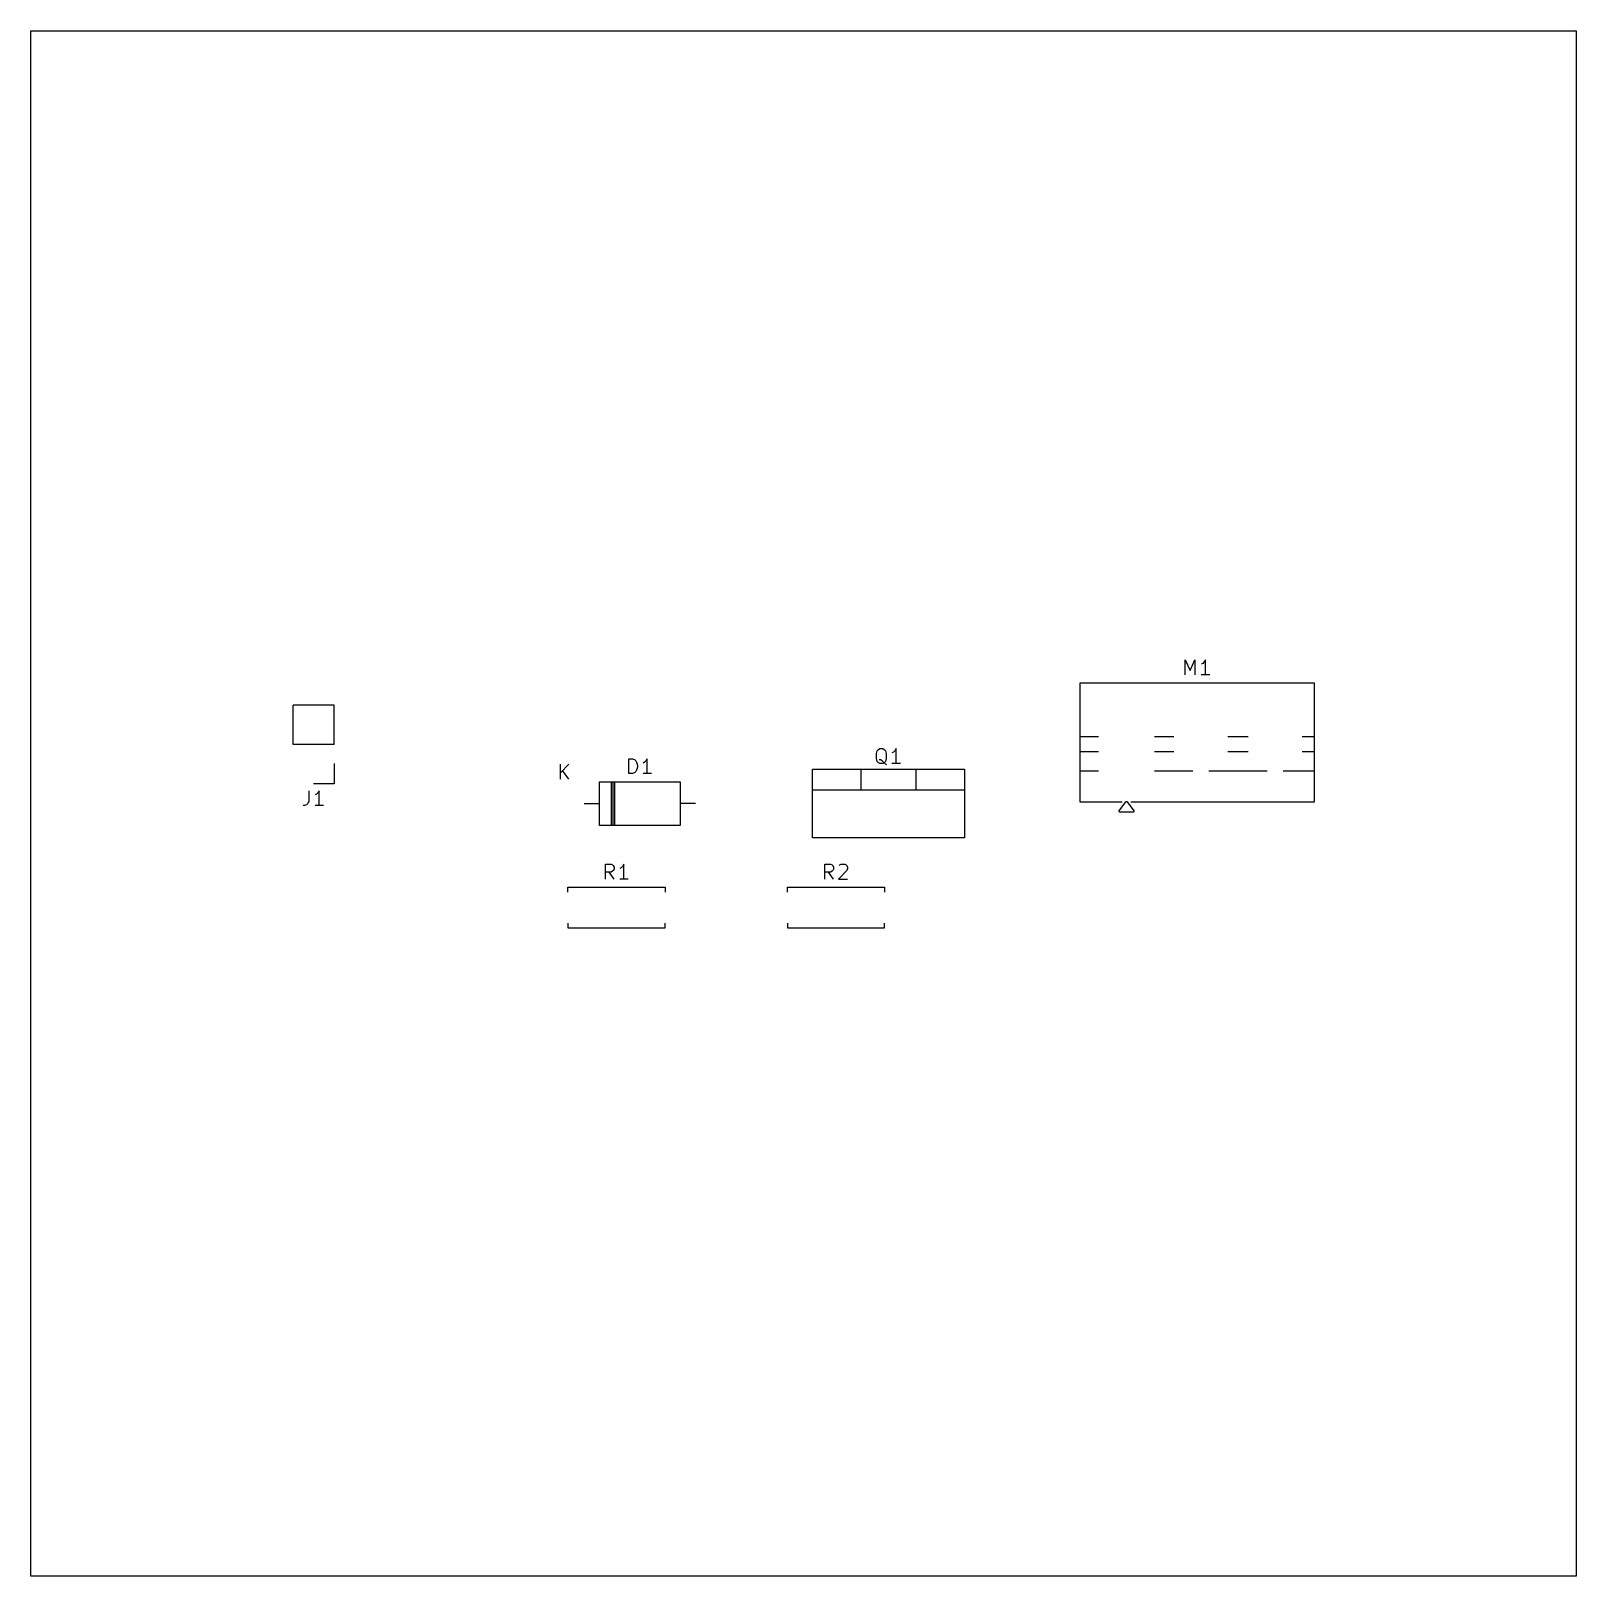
# Model space of a CAD drawing. Header units: millimetres. Extents: x 20 to 124, y -124 to -20.
import ezdxf

# ---------------------------------------------------------------- set-up
doc = ezdxf.new("R2010")
doc.units = ezdxf.units.MM
doc.layers.add('LYELLOW', color=51, linetype='CONTINUOUS')
doc.layers.add('WHITE', color=7, linetype='CONTINUOUS')

msp = doc.modelspace()

# ---------------------------------------------------------------- linework, layer by layer
at = {"layer": 'LYELLOW', "linetype": 'CONTINUOUS'}
for p, q in [((97.680476, -63.331019), (97.680476, -62.331019)), ((97.680476, -62.331019), (98.013809, -63.045304)), ((98.013809, -63.045304), (98.347142, -62.331019)), ((98.347142, -62.331019), (98.347142, -63.331019)), ((99.061428, -62.331019), (98.96619, -62.473876)), ((99.061428, -63.331019), (99.061428, -62.331019)), ((98.870952, -62.569114), (98.775714, -62.616733)), ((99.347142, -63.331019), (98.775714, -63.331019)), ((98.96619, -62.473876), (98.870952, -62.569114)), ((90.62, -63.8762), (106.36, -63.8762)), ((90.62, -71.9162), (90.62, -63.8762)), ((106.36, -63.8762), (106.36, -71.9162)), ((37.65, -68.0337), (37.65, -65.3837)), ((40.41, -65.3837), (37.65, -65.3837)), ((40.41, -68.0337), (40.41, -65.3837)), ((90.62, -67.4962), (91.86, -67.4962)), ((95.62, -67.4962), (96.928, -67.4962)), ((100.552, -67.4962), (101.928, -67.4962)), ((105.552, -67.4962), (106.36, -67.4962)), ((40.41, -68.0337), (37.65, -68.0337)), ((76.905476, -68.641852), (76.953095, -68.451376)), ((76.953095, -68.451376), (77.048333, -68.356138)), ((77.048333, -68.356138), (77.143571, -68.308519)), ((77.143571, -68.308519), (77.334047, -68.308519)), ((77.334047, -68.308519), (77.429285, -68.356138)), ((77.429285, -68.356138), (77.524523, -68.451376)), ((77.524523, -68.451376), (77.572142, -68.641852)), ((78.048333, -68.546614), (77.953095, -68.594233)), ((78.143571, -68.451376), (78.048333, -68.546614)), ((78.238809, -68.308519), (78.143571, -68.451376)), ((78.238809, -69.308519), (78.238809, -68.308519)), ((90.62, -68.4962), (91.86, -68.4962)), ((95.62, -68.4962), (96.928, -68.4962)), ((100.552, -68.4962), (101.928, -68.4962)), ((105.552, -68.4962), (106.36, -68.4962)), ((40.41, -69.3037), (40.41, -70.6837)), ((55.643095, -70.358519), (55.643095, -69.358519)), ((56.214523, -69.358519), (55.643095, -69.929947)), ((60.246905, -69.988519), (60.246905, -68.988519)), ((60.246905, -68.988519), (60.485, -68.988519)), ((60.485, -68.988519), (60.627857, -69.036138)), ((60.627857, -69.036138), (60.723095, -69.131376)), ((60.723095, -69.131376), (60.770714, -69.226614)), ((60.770714, -69.226614), (60.818333, -69.41709)), ((60.818333, -69.559947), (60.770714, -69.750423)), ((60.818333, -69.41709), (60.818333, -69.559947)), ((61.294524, -69.226614), (61.199286, -69.274233)), ((61.389762, -69.131376), (61.294524, -69.226614)), ((61.485, -68.988519), (61.389762, -69.131376)), ((61.485, -69.988519), (61.485, -68.988519)), ((76.905476, -68.975185), (76.905476, -68.641852)), ((76.953095, -69.165661), (76.905476, -68.975185)), ((77.048333, -69.2609), (76.953095, -69.165661)), ((77.143571, -69.308519), (77.048333, -69.2609)), ((77.19119, -69.070423), (77.095952, -69.070423)), ((77.334047, -69.308519), (77.143571, -69.308519)), ((77.286428, -69.118042), (77.19119, -69.070423)), ((77.429285, -69.2609), (77.286428, -69.118042)), ((77.429285, -69.2609), (77.334047, -69.308519)), ((77.524523, -69.165661), (77.429285, -69.2609)), ((77.524523, -69.356138), (77.429285, -69.2609)), ((77.572142, -68.975185), (77.524523, -69.165661)), ((77.619761, -69.403757), (77.524523, -69.356138)), ((77.572142, -68.641852), (77.572142, -68.975185)), ((78.524523, -69.308519), (77.953095, -69.308519)), ((40.41, -70.6837), (39.03, -70.6837)), ((56.214523, -70.358519), (55.785952, -69.78709)), ((58.265, -70.5337), (63.705, -70.5337)), ((58.265, -73.4737), (58.265, -70.5337)), ((59.045, -70.5337), (59.045, -73.4737)), ((59.165, -70.5337), (59.165, -73.4737)), ((59.285, -70.5337), (59.285, -73.4737)), ((60.485, -69.988519), (60.246905, -69.988519)), ((60.627857, -69.9409), (60.485, -69.988519)), ((60.723095, -69.845661), (60.627857, -69.9409)), ((60.770714, -69.750423), (60.723095, -69.845661)), ((61.770714, -69.988519), (61.199286, -69.988519)), ((63.705, -70.5337), (63.705, -73.4737)), ((72.605, -69.6937), (82.825, -69.6937)), ((72.605, -74.3137), (72.605, -69.6937)), ((75.865, -69.6937), (75.865, -71.0737)), ((79.565, -69.6937), (79.565, -71.0737)), ((82.825, -69.6937), (82.825, -74.3137)), ((90.62, -69.7962), (91.86, -69.7962)), ((95.62, -69.7962), (98.197, -69.7962)), ((99.283, -69.7962), (103.197, -69.7962)), ((104.283, -69.7962), (106.36, -69.7962)), ((38.696666, -71.138519), (38.696666, -71.852804)), ((39.220476, -71.376614), (39.125238, -71.424233)), ((39.315714, -71.281376), (39.220476, -71.376614)), ((39.410952, -71.138519), (39.315714, -71.281376)), ((39.410952, -72.138519), (39.410952, -71.138519)), ((72.605, -71.0737), (82.825, -71.0737)), ((38.410952, -72.138519), (38.315714, -72.138519)), ((38.553809, -72.0909), (38.410952, -72.138519)), ((38.649047, -71.995661), (38.553809, -72.0909)), ((38.696666, -71.852804), (38.649047, -71.995661)), ((39.696666, -72.138519), (39.125238, -72.138519)), ((57.245, -72.0037), (58.265, -72.0037)), ((64.725, -72.0037), (63.705, -72.0037)), ((93.44, -71.9162), (90.62, -71.9162)), ((93.24161, -72.512393), (93.244567, -72.50592)), ((93.244567, -72.530658), (93.24161, -72.512393)), ((93.244567, -72.503239), (93.246822, -72.500983)), ((93.244567, -72.50592), (93.244567, -72.503239)), ((93.244567, -72.549161), (93.244567, -72.530658)), ((93.248141, -72.552735), (93.244567, -72.549161)), ((93.246822, -72.500983), (93.251338, -72.4911)), ((93.248949, -72.557726), (93.248141, -72.552735)), ((93.263957, -72.568551), (93.248949, -72.557726)), ((93.251338, -72.4911), (93.691338, -71.8811)), ((93.277039, -72.581633), (93.263957, -72.568551)), ((93.284017, -72.583021), (93.277039, -72.581633)), ((93.286193, -72.58459), (93.284017, -72.583021)), ((93.289342, -72.58408), (93.286193, -72.58459)), ((93.3, -72.5862), (93.289342, -72.58408)), ((94.18, -72.5862), (93.3, -72.5862)), ((93.691338, -71.8811), (93.708474, -71.86515)), ((93.708474, -71.86515), (93.7182, -71.863575)), ((93.7182, -71.863575), (93.726193, -71.85781)), ((93.726193, -71.85781), (93.74, -71.860045)), ((93.74, -71.860045), (93.753806, -71.85781)), ((93.753806, -71.85781), (93.761796, -71.863573)), ((93.761796, -71.863573), (93.771526, -71.865149)), ((93.771526, -71.865149), (93.788662, -71.8811)), ((93.788662, -71.8811), (94.228662, -72.491099)), ((106.36, -71.9162), (94.04, -71.9162)), ((94.190657, -72.58408), (94.18, -72.5862)), ((94.193806, -72.58459), (94.190657, -72.58408)), ((94.19598, -72.583021), (94.193806, -72.58459)), ((94.202961, -72.581633), (94.19598, -72.583021)), ((94.216046, -72.568547), (94.202961, -72.581633)), ((94.23105, -72.557725), (94.216046, -72.568547)), ((94.228662, -72.491099), (94.233177, -72.500983)), ((94.231857, -72.552736), (94.23105, -72.557725)), ((94.235433, -72.549161), (94.231857, -72.552736)), ((94.233177, -72.500983), (94.235433, -72.503239)), ((94.235433, -72.503239), (94.235433, -72.50592)), ((94.235433, -72.50592), (94.23839, -72.512393)), ((94.23839, -72.512393), (94.235433, -72.530655)), ((94.235433, -72.530655), (94.235433, -72.549161)), ((63.705, -73.4737), (58.265, -73.4737)), ((82.825, -74.3137), (72.605, -74.3137)), ((58.676905, -77.088519), (58.676905, -76.088519)), ((58.676905, -76.088519), (59.057857, -76.088519)), ((59.057857, -76.612328), (58.676905, -76.612328)), ((59.248333, -77.088519), (58.915, -76.612328)), ((59.057857, -76.088519), (59.153095, -76.136138)), ((59.153095, -76.564709), (59.057857, -76.612328)), ((59.153095, -76.136138), (59.200714, -76.183757)), ((59.200714, -76.51709), (59.153095, -76.564709)), ((59.200714, -76.183757), (59.248333, -76.278995)), ((59.248333, -76.421852), (59.200714, -76.51709)), ((59.248333, -76.278995), (59.248333, -76.421852)), ((59.724524, -76.326614), (59.629286, -76.374233)), ((59.819762, -76.231376), (59.724524, -76.326614)), ((59.915, -76.088519), (59.819762, -76.231376)), ((59.915, -77.088519), (59.915, -76.088519)), ((73.446905, -77.088519), (73.446905, -76.088519)), ((73.446905, -76.088519), (73.827857, -76.088519)), ((73.827857, -76.612328), (73.446905, -76.612328)), ((74.018333, -77.088519), (73.685, -76.612328)), ((73.827857, -76.088519), (73.923095, -76.136138)), ((73.923095, -76.564709), (73.827857, -76.612328)), ((73.923095, -76.136138), (73.970714, -76.183757)), ((73.970714, -76.51709), (73.923095, -76.564709)), ((73.970714, -76.183757), (74.018333, -76.278995)), ((74.018333, -76.421852), (73.970714, -76.51709)), ((74.018333, -76.278995), (74.018333, -76.421852)), ((74.923095, -76.51709), (74.351667, -77.088519)), ((74.399286, -76.183757), (74.446905, -76.136138)), ((74.446905, -76.136138), (74.542143, -76.088519)), ((74.542143, -76.088519), (74.780238, -76.088519)), ((74.780238, -76.088519), (74.875476, -76.136138)), ((74.875476, -76.136138), (74.923095, -76.183757)), ((74.923095, -76.183757), (74.970714, -76.278995)), ((74.970714, -76.374233), (74.923095, -76.51709)), ((74.970714, -76.278995), (74.970714, -76.374233)), ((56.145, -77.6337), (62.685, -77.6337)), ((56.145, -77.9637), (56.145, -77.6337)), ((60.200714, -77.088519), (59.629286, -77.088519)), ((62.685, -77.6337), (62.685, -77.9637)), ((70.915, -77.6337), (77.455, -77.6337)), ((70.915, -77.9637), (70.915, -77.6337)), ((74.351667, -77.088519), (74.970714, -77.088519)), ((77.455, -77.6337), (77.455, -77.9637)), ((56.145, -80.0437), (56.145, -80.3737)), ((62.685, -80.3737), (62.685, -80.0437)), ((70.915, -80.0437), (70.915, -80.3737)), ((77.455, -80.3737), (77.455, -80.0437)), ((56.145, -80.3737), (62.685, -80.3737)), ((70.915, -80.3737), (77.455, -80.3737))]:
    msp.add_line(p, q, dxfattribs=at)
at = {"layer": 'WHITE', "linetype": 'CONTINUOUS'}
for p, q in [((20, -20), (124, -20)), ((20, -124), (20, -20)), ((124, -20), (124, -124)), ((124, -124), (20, -124))]:
    msp.add_line(p, q, dxfattribs=at)

doc.saveas('drawing.dxf')
